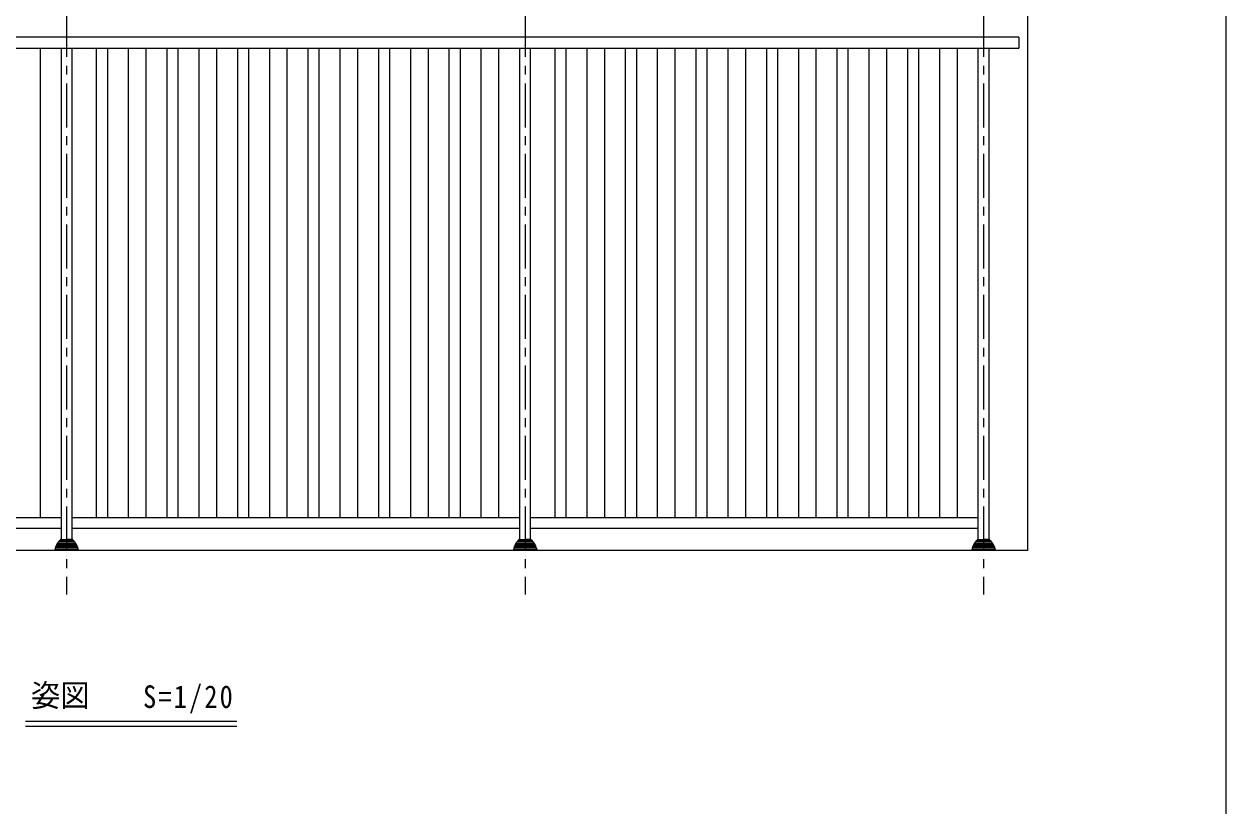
# Model space of a CAD drawing. Units: millimetres at full size, sheet at 1:5, with parts at other scales. Extents: x -1050 to 1050, y -742 to 742.
# Drawn here: x 308 to 990, y 0 to 444 of the extents above; entities that cross this region are included whole.
import ezdxf
from ezdxf.enums import TextEntityAlignment as Align

# ---------------------------------------------------------------- set-up
doc = ezdxf.new("R2010")
doc.units = ezdxf.units.MM
doc.header["$LTSCALE"] = 5
doc.linetypes.add('CHAIN1', pattern=[8, 5, -1, 1, -1])
doc.layers.add('0-9_文字', color=3, linetype='Continuous', lineweight=20)
doc.layers.add('1-5_図枠1_1', color=7, linetype='Continuous')
doc.layers.add('1-6_姿図', color=7, linetype='Continuous')
doc.styles.add('ＭＳ ゴシック', font='')
doc.styles.get('ＭＳ ゴシック').set_extended_font_data('MS Gothic')

msp = doc.modelspace()

# ---------------------------------------------------------------- linework, layer by layer
at = {"layer": '0-9_文字'}
for p, q in [((429.008, 48), (309.255, 48)), ((429.008, 45), (309.255, 45))]:
    msp.add_line(p, q, dxfattribs=at)
at = {"layer": '1-5_図枠1_1'}
msp.add_line((990, 682.5), (990, -707.5), dxfattribs=at)
at = {"layer": '1-6_姿図', "linetype": 'CHAIN1'}
for p, q in [((332.5, 570), (332.5, 120)), ((592.5, 570), (592.5, 120)), ((852.5, 570), (852.5, 120))]:
    msp.add_line(p, q, dxfattribs=at)
at = {"layer": '1-6_姿図'}
for p, q in [((872.5, 436.25), (-90, 436.25)), ((872.5, 436.25), (872.5, 430)), ((-90, 430), (872.5, 430)), ((317.5, 430), (317.5, 163.75)), ((329.375, 430), (329.375, 151.25)), ((335.625, 151.25), (335.625, 430)), ((349.375, 430), (349.375, 163.75)), ((355.625, 430), (355.625, 163.75)), ((367.5, 430), (367.5, 163.75)), ((377.5, 430), (377.5, 163.75)), ((389.375, 430), (389.375, 163.75)), ((395.625, 430), (395.625, 163.75)), ((407.5, 430), (407.5, 163.75)), ((417.5, 430), (417.5, 163.75)), ((429.375, 430), (429.375, 163.75)), ((435.625, 430), (435.625, 163.75)), ((447.5, 430), (447.5, 163.75)), ((457.5, 430), (457.5, 163.75)), ((469.375, 430), (469.375, 163.75)), ((475.625, 430), (475.625, 163.75)), ((487.5, 430), (487.5, 163.75)), ((497.5, 430), (497.5, 163.75)), ((509.375, 430), (509.375, 163.75)), ((515.625, 430), (515.625, 163.75)), ((527.5, 430), (527.5, 163.75)), ((537.5, 430), (537.5, 163.75)), ((549.375, 430), (549.375, 163.75)), ((555.625, 430), (555.625, 163.75)), ((567.5, 430), (567.5, 163.75)), ((577.5, 430), (577.5, 163.75)), ((589.375, 430), (589.375, 151.25)), ((595.625, 151.25), (595.625, 430)), ((609.375, 430), (609.375, 163.75)), ((615.625, 430), (615.625, 163.75)), ((627.5, 430), (627.5, 163.75)), ((637.5, 430), (637.5, 163.75)), ((649.375, 430), (649.375, 163.75)), ((655.625, 430), (655.625, 163.75)), ((667.5, 430), (667.5, 163.75)), ((677.5, 430), (677.5, 163.75)), ((689.375, 430), (689.375, 163.75)), ((695.625, 430), (695.625, 163.75)), ((707.5, 430), (707.5, 163.75)), ((717.5, 430), (717.5, 163.75)), ((729.375, 430), (729.375, 163.75)), ((735.625, 430), (735.625, 163.75)), ((747.5, 430), (747.5, 163.75)), ((757.5, 430), (757.5, 163.75)), ((769.375, 430), (769.375, 163.75)), ((775.625, 430), (775.625, 163.75)), ((787.5, 430), (787.5, 163.75)), ((797.5, 430), (797.5, 163.75)), ((809.375, 430), (809.375, 163.75)), ((815.625, 430), (815.625, 163.75)), ((827.5, 430), (827.5, 163.75)), ((837.5, 430), (837.5, 163.75)), ((849.375, 430), (849.375, 151.25)), ((855.625, 151.25), (855.625, 430)), ((75.625, 163.75), (329.375, 163.75)), ((335.625, 163.75), (589.375, 163.75)), ((595.625, 163.75), (849.375, 163.75)), ((329.375, 157.5), (75.625, 157.5)), ((589.375, 157.5), (335.625, 157.5)), ((849.375, 157.5), (595.625, 157.5)), ((328.198, 150.1), (328.198, 149.8)), ((328.652, 150.6), (332.5, 150.6)), ((328.875, 150.75), (328.875, 150.6)), ((329.375, 151.25), (332.5, 151.25)), ((335.625, 151.25), (332.5, 151.25)), ((336.348, 150.6), (332.5, 150.6)), ((336.125, 150.75), (336.125, 150.6)), ((336.802, 150.1), (336.802, 149.8)), ((588.198, 150.1), (588.198, 149.8)), ((588.652, 150.6), (592.5, 150.6)), ((588.875, 150.75), (588.875, 150.6)), ((589.375, 151.25), (592.5, 151.25)), ((595.625, 151.25), (592.5, 151.25)), ((596.348, 150.6), (592.5, 150.6)), ((596.125, 150.75), (596.125, 150.6)), ((596.802, 150.1), (596.802, 149.8)), ((848.198, 150.1), (848.198, 149.8)), ((848.652, 150.6), (852.5, 150.6)), ((848.875, 150.75), (848.875, 150.6)), ((849.375, 151.25), (852.5, 151.25)), ((855.625, 151.25), (852.5, 151.25)), ((856.348, 150.6), (852.5, 150.6)), ((856.125, 150.75), (856.125, 150.6)), ((856.802, 150.1), (856.802, 149.8)), ((325.875, 145.482), (325.875, 145)), ((326.066, 146.311), (326.066, 145.8)), ((326.066, 145.8), (332.5, 145.8)), ((326.312, 147.014), (326.312, 146.599)), ((326.312, 146.6), (332.5, 146.6)), ((326.63, 147.76), (326.63, 147.407)), ((326.63, 147.407), (332.5, 147.407)), ((327.033, 148.524), (327.033, 148.2)), ((327.033, 148.2), (332.5, 148.2)), ((327.485, 149.001), (332.5, 149.001)), ((327.549, 149.302), (327.549, 149.001)), ((328.007, 149.8), (332.5, 149.8)), ((336.993, 149.8), (332.5, 149.8)), ((337.515, 149.001), (332.5, 149.001)), ((337.967, 148.2), (332.5, 148.2)), ((338.37, 147.407), (332.5, 147.407)), ((338.688, 146.6), (332.5, 146.6)), ((338.934, 145.8), (332.5, 145.8)), ((337.451, 149.302), (337.451, 149.001)), ((337.967, 148.524), (337.967, 148.2)), ((338.37, 147.76), (338.37, 147.407)), ((338.688, 147.014), (338.688, 146.599)), ((338.934, 146.311), (338.934, 145.8)), ((339.125, 145.482), (339.125, 145)), ((585.875, 145.482), (585.875, 145)), ((586.066, 146.311), (586.066, 145.8)), ((586.066, 145.8), (592.5, 145.8)), ((586.312, 147.014), (586.312, 146.599)), ((586.312, 146.6), (592.5, 146.6)), ((586.63, 147.76), (586.63, 147.407)), ((586.63, 147.407), (592.5, 147.407)), ((587.033, 148.524), (587.033, 148.2)), ((587.033, 148.2), (592.5, 148.2)), ((587.485, 149.001), (592.5, 149.001)), ((587.549, 149.302), (587.549, 149.001)), ((588.007, 149.8), (592.5, 149.8)), ((596.993, 149.8), (592.5, 149.8)), ((597.515, 149.001), (592.5, 149.001)), ((597.967, 148.2), (592.5, 148.2)), ((598.37, 147.407), (592.5, 147.407)), ((598.688, 146.6), (592.5, 146.6)), ((598.934, 145.8), (592.5, 145.8)), ((597.451, 149.302), (597.451, 149.001)), ((597.967, 148.524), (597.967, 148.2)), ((598.37, 147.76), (598.37, 147.407)), ((598.688, 147.014), (598.688, 146.599)), ((598.934, 146.311), (598.934, 145.8)), ((599.125, 145.482), (599.125, 145)), ((845.875, 145.482), (845.875, 145)), ((846.066, 146.311), (846.066, 145.8)), ((846.066, 145.8), (852.5, 145.8)), ((846.312, 147.014), (846.312, 146.599)), ((846.312, 146.6), (852.5, 146.6)), ((846.63, 147.76), (846.63, 147.407)), ((846.63, 147.407), (852.5, 147.407)), ((847.033, 148.524), (847.033, 148.2)), ((847.033, 148.2), (852.5, 148.2)), ((847.485, 149.001), (852.5, 149.001)), ((847.549, 149.302), (847.549, 149.001)), ((848.007, 149.8), (852.5, 149.8)), ((856.993, 149.8), (852.5, 149.8)), ((857.515, 149.001), (852.5, 149.001)), ((857.967, 148.2), (852.5, 148.2)), ((858.37, 147.407), (852.5, 147.407)), ((858.688, 146.6), (852.5, 146.6)), ((858.934, 145.8), (852.5, 145.8)), ((857.451, 149.302), (857.451, 149.001)), ((857.967, 148.524), (857.967, 148.2)), ((858.37, 147.76), (858.37, 147.407)), ((858.688, 147.014), (858.688, 146.599)), ((858.934, 146.311), (858.934, 145.8)), ((859.125, 145.482), (859.125, 145))]:
    msp.add_line(p, q, dxfattribs=at)
msp.add_lwpolyline([(877.5, 570), (877.5, 145), (-90, 145)], dxfattribs=at)
for centre, radius, start, end in [((328.709, 150.089), 0.512, 86.56134, 178.79631), ((329.375, 150.75), 0.5, 90, 180), ((335.625, 150.75), 0.5, 0, 90), ((336.291, 150.089), 0.512, 1.20369, 93.43866), ((588.709, 150.089), 0.512, 86.56134, 178.79631), ((589.375, 150.75), 0.5, 90, 180), ((595.625, 150.75), 0.5, 0, 90), ((596.291, 150.089), 0.512, 1.20369, 93.43866), ((848.709, 150.089), 0.512, 86.56134, 178.79631), ((849.375, 150.75), 0.5, 90, 180), ((855.625, 150.75), 0.5, 0, 90), ((856.291, 150.089), 0.512, 1.20369, 93.43866), ((326.239, 145.48), 0.364, 118.33625, 179.71056), ((326.369, 146.303), 0.303, 100.92102, 178.46143), ((326.681, 147.04), 0.37, 97.87545, 184.11221), ((327.045, 147.785), 0.415, 91.62275, 183.49063), ((327.498, 148.536), 0.466, 91.64474, 181.439), ((328.037, 149.312), 0.488, 86.57068, 181.25523), ((336.963, 149.312), 0.488, 358.74477, 93.42932), ((337.502, 148.536), 0.466, 358.561, 88.35526), ((337.955, 147.785), 0.415, 356.50937, 88.37725), ((338.319, 147.04), 0.37, 355.88779, 82.12455), ((338.631, 146.303), 0.303, 1.53857, 79.07898), ((338.761, 145.48), 0.364, 0.28944, 61.66375), ((586.239, 145.48), 0.364, 118.33625, 179.71056), ((586.369, 146.303), 0.303, 100.92102, 178.46143), ((586.681, 147.04), 0.37, 97.87545, 184.11221), ((587.045, 147.785), 0.415, 91.62275, 183.49063), ((587.498, 148.536), 0.466, 91.64474, 181.439), ((588.037, 149.312), 0.488, 86.57068, 181.25523), ((596.963, 149.312), 0.488, 358.74477, 93.42932), ((597.502, 148.536), 0.466, 358.561, 88.35526), ((597.955, 147.785), 0.415, 356.50937, 88.37725), ((598.319, 147.04), 0.37, 355.88779, 82.12455), ((598.631, 146.303), 0.303, 1.53857, 79.07898), ((598.761, 145.48), 0.364, 0.28944, 61.66375), ((846.239, 145.48), 0.364, 118.33625, 179.71056), ((846.369, 146.303), 0.303, 100.92102, 178.46143), ((846.681, 147.04), 0.37, 97.87545, 184.11221), ((847.045, 147.785), 0.415, 91.62275, 183.49063), ((847.498, 148.536), 0.466, 91.64474, 181.439), ((848.037, 149.312), 0.488, 86.57068, 181.25523), ((856.963, 149.312), 0.488, 358.74477, 93.42932), ((857.502, 148.536), 0.466, 358.561, 88.35526), ((857.955, 147.785), 0.415, 356.50937, 88.37725), ((858.319, 147.04), 0.37, 355.88779, 82.12455), ((858.631, 146.303), 0.303, 1.53857, 79.07898), ((858.761, 145.48), 0.364, 0.28944, 61.66375)]:
    msp.add_arc(centre, radius, start, end, dxfattribs=at)

# ---------------------------------------------------------------- texts
at = {"layer": '0-9_文字', "style": 'ＭＳ ゴシック', "width": 0.95}
msp.add_text('姿図', height=12.83, dxfattribs=at).set_placement((312.321, 52.481), align=Align.BOTTOM_LEFT)
at = {"layer": '0-9_文字', "insert": (375.914, 52.481), "char_height": 12.83, "attachment_point": 7, "style": 'ＭＳ ゴシック'}
msp.add_mtext('\\T1.17;\\W0.85;S=1/20', dxfattribs=at)

doc.saveas('drawing.dxf')
